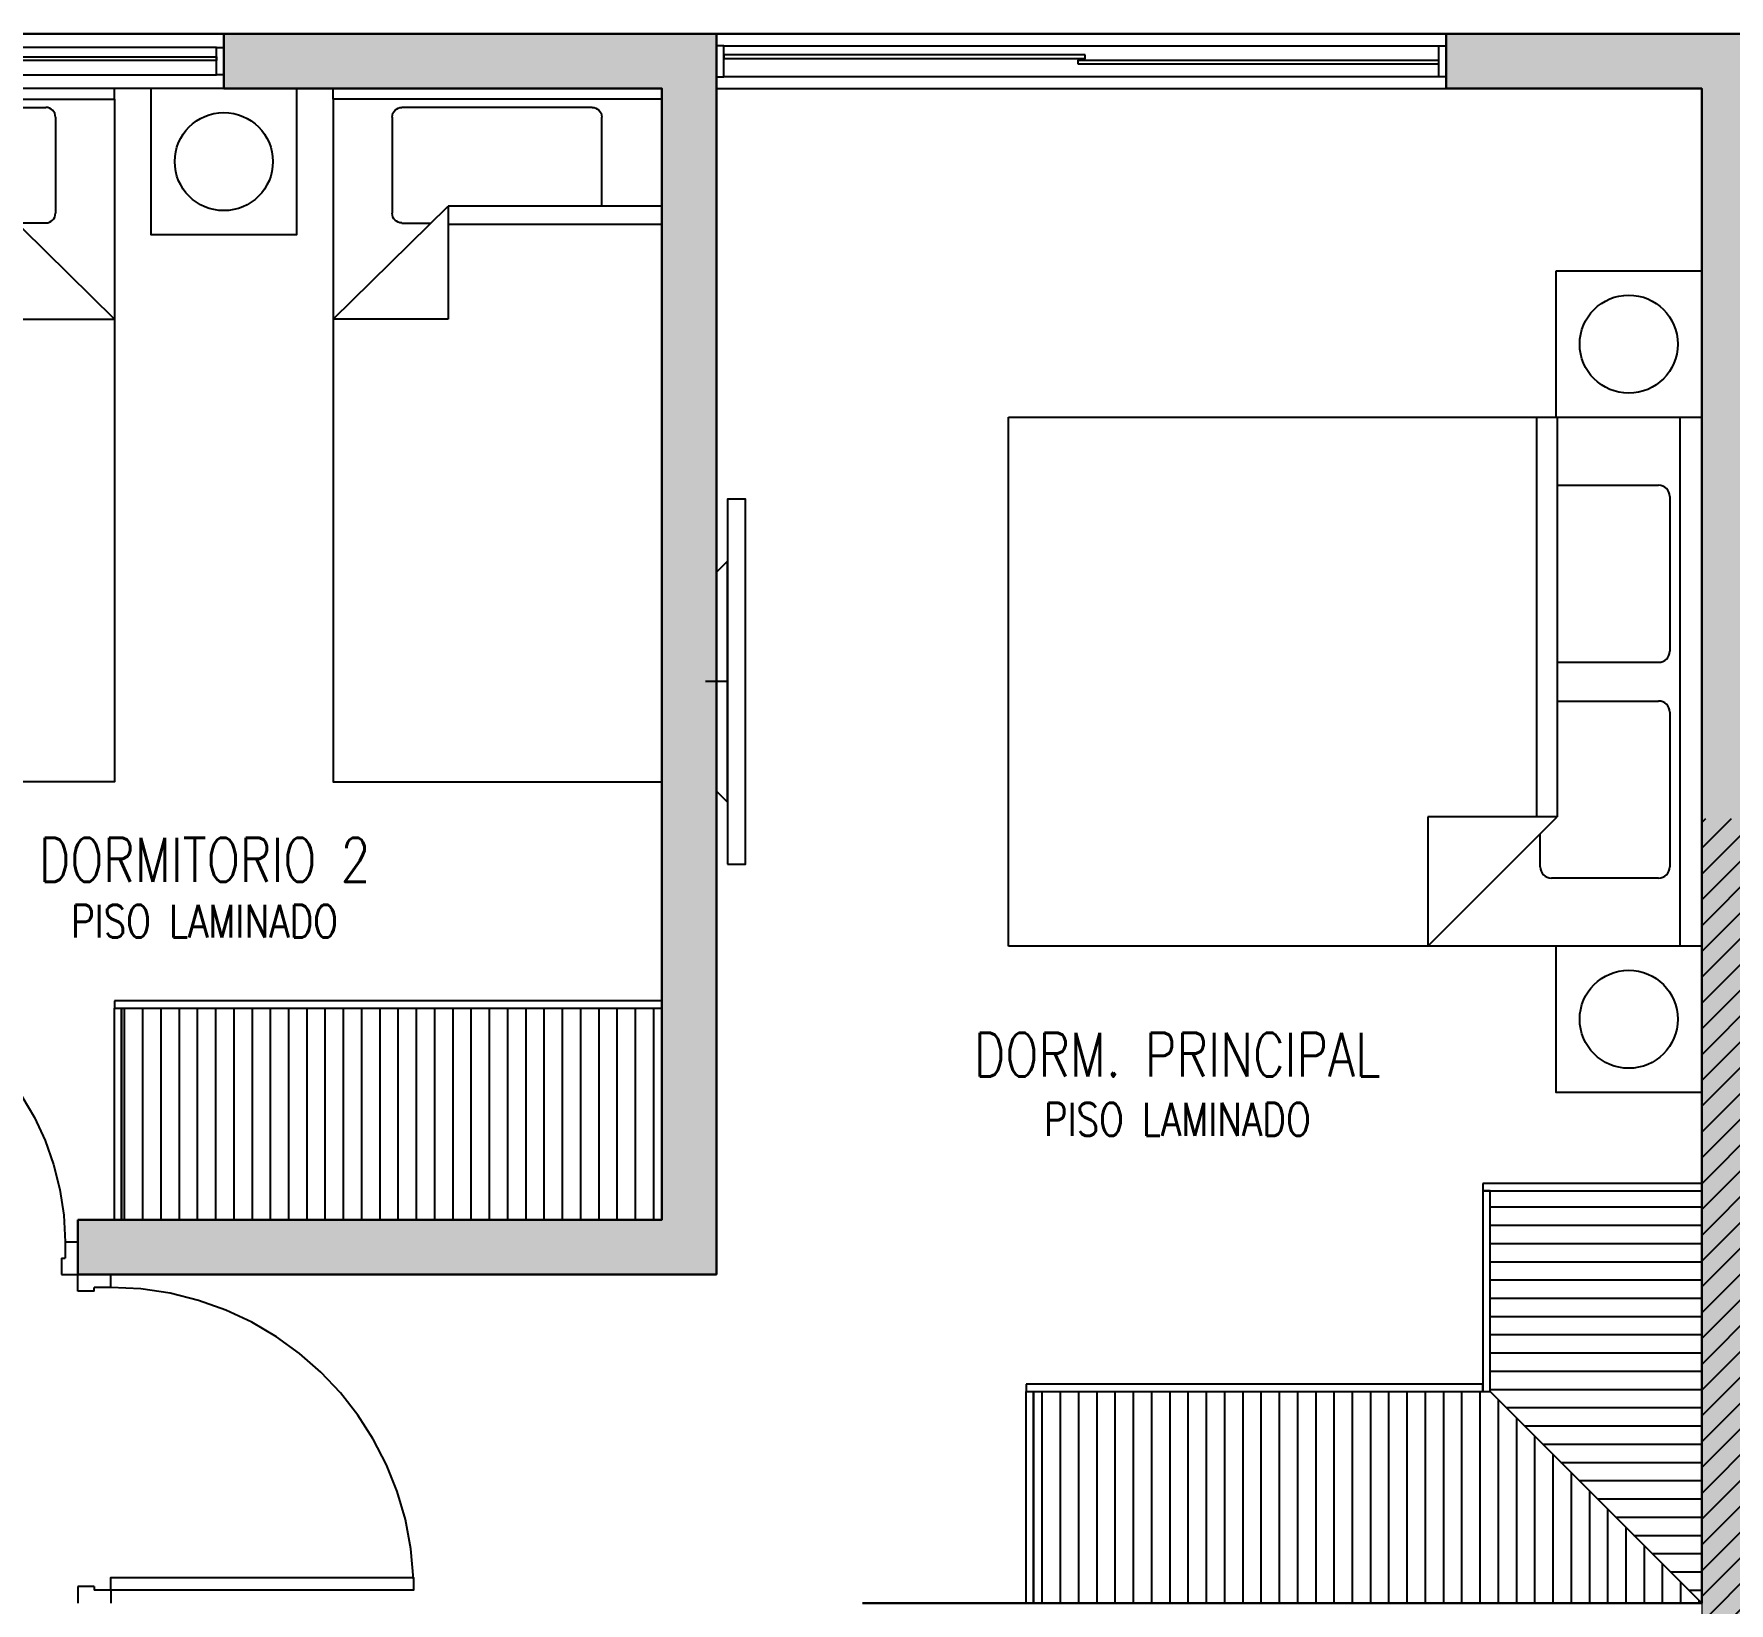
# Model space of a CAD drawing. Header units: millimetres. Extents: x 98 to 155, y -181 to 127.
# Drawn here: x 119.971 to 124.617, y -24.333 to -20.033 of the extents above; entities that cross this region are included whole.
import ezdxf
from ezdxf.enums import TextEntityAlignment as Align

# ---------------------------------------------------------------- set-up
doc = ezdxf.new("R2010")
doc.units = ezdxf.units.MM
doc.header["$LTSCALE"] = 15
doc.linetypes.add('HIDDEN2', pattern=[0.1875, 0.125, -0.0625])
doc.linetypes.add('X-REF_DP_Arquitectura$0$HIDDEN', pattern=[0.375, 0.25, -0.125])
doc.layers.get('0').update_dxf_attribs({"color": 250})
for name, color, linetype in [('A-MOBILIARIO', 250, 'Continuous'), ('A-MURO BAJO', 250, 'Continuous'), ('A-PROYECCIONES INT.', 250, 'HIDDEN2'), ('A-TEXTO-ACABADO PISO', 250, 'Continuous'), ('A_50_TextoAmbiente', 252, 'Continuous'), ('A_50_Vigas', 250, 'X-REF_DP_Arquitectura$0$HIDDEN'), ('A_60_HatchEstructuras', 250, 'Continuous'), ('DLP_MOBILIARIO FIJO', 250, 'Continuous'), ('MURO CF 60', 250, 'Continuous')]:
    doc.layers.add(name, color=color, linetype=linetype)
doc.layers.add('A-MUROS', color=252, linetype='Continuous', lineweight=30)
doc.layers.add('A_20_Estructuras', color=250, linetype='Continuous', lineweight=18)
doc.styles.add('ROMANS', font='romans.shx', dxfattribs={"width": 0.8})

# ---------------------------------------------------------------- blocks, each defined once
blk = doc.blocks.new('EF-P112')
at = {"layer": 'A_60_HatchEstructuras'}
h = blk.add_hatch(color=256, dxfattribs=at)
h.dxf.hatch_style = 1
h.paths.add_polyline_path([(-33.6, -0.625), (-32.4, -0.625), (-32.4, -0.475), (-33.75, -0.475), (-33.75, -3.875), (-32, -3.875), (-32, -3.725), (-33.6, -3.725)])
h.paths.add_polyline_path([(-31.05, -0.475), (-31.2, -0.475), (-31.2, -3.875), (-31.05, -3.875)])
h.paths.add_polyline_path([(-28.5, -0.475), (-29.85, -0.475), (-29.85, -0.625), (-28.65, -0.625), (-28.65, -3.725), (-30.25, -3.725), (-30.25, -3.875), (-28.5, -3.875)])
h = blk.add_hatch(color=256, dxfattribs=at)
h.dxf.hatch_style = 1
h.paths.add_polyline_path([(-21.85, -2.625), (-22, -2.625), (-22, -6.325), (-21.85, -6.325)])
h.paths.add_polyline_path([(-21.52, -0.625), (-20.85, -0.625), (-20.85, -0.475), (-21.67, -0.475), (-21.67, -6.325), (-21.52, -6.325)])
h.paths.add_polyline_path([(-25.65, -2.775), (-23.8, -2.775), (-23.8, -2.625), (-25.65, -2.625), (-25.65, -0.475), (-26.5, -0.475), (-26.5, -0.625), (-25.8, -0.625), (-25.8, -6.325), (-23.8, -6.325), (-23.8, -6.175), (-25.65, -6.175)])
at = {"layer": 'A_20_Estructuras'}
for points in [[(-28.5, -0.475), (-29.85, -0.475), (-29.85, -0.625), (-28.65, -0.625), (-28.65, -3.725), (-30.25, -3.725), (-30.25, -3.875), (-28.5, -3.875)], [(-25.65, -2.775), (-23.8, -2.775), (-23.8, -2.625), (-25.65, -2.625), (-25.65, -0.475), (-26.5, -0.475), (-26.5, -0.625), (-25.8, -0.625), (-25.8, -6.325), (-23.8, -6.325), (-23.8, -6.175), (-25.65, -6.175)]]:
    blk.add_lwpolyline(points, close=True, dxfattribs=at)
at = {"layer": 'A_50_Vigas'}
for p, q in [((-31.05, -0.475), (-29.85, -0.475)), ((-26.5, -0.475), (-28.5, -0.475))]:
    blk.add_line(p, q, dxfattribs=at)
blk = doc.blocks.new('1 PLAZA')
for p, q in [((-0.2859, -0.3221), (-0.2859, -0.0781)), ((-0.2592, -0.0513), (0.2619, -0.0513)), ((0.2887, -0.0781), (0.2887, -0.3415)), ((-0.45, -0.3221), (0.1356, -0.3221)), ((0.45, -0.6318), (0.1356, -0.3221)), ((0.1356, -0.3221), (0.1356, -0.6318)), ((0.1356, -0.371), (-0.45, -0.371)), ((0.2619, -0.3683), (0.1825, -0.3683)), ((0.1356, -0.6318), (0.45, -0.6318))]:
    blk.add_line(p, q)
at = {"extrusion": (4.49068e-08, -3.60286e-08, 1), "elevation": 0}
blk.add_lwpolyline([(-0.45, -0.0287), (0.45, -0.0287), (0.45, 0), (-0.45, 0)], close=True, dxfattribs=at)
blk.add_lwpolyline([(-0.45, -1.9), (-0.45, -0.0287), (0.45, -0.0287), (0.45, -1.9)], close=True)
for centre, start, end in [((-0.2592, -0.0781), 90, 180), ((0.2619, -0.0781), 0, 90), ((0.2619, -0.3415), 270, 0)]:
    blk.add_arc(centre, 0.0267, start, end)
blk = doc.blocks.new('VELADOR')
blk.add_lwpolyline([(0, 0.4), (0, 0), (0.4, 0), (0.4, 0.4)], close=True)
blk.add_circle((0.2, 0.2), 0.1344)
blk = doc.blocks.new('*U145')
for p, q in [((0.01, 0.855), (0.01, 0.9)), ((0.1, 0.865), (0.1, 0.9)), ((0.055, 0.855), (0.01, 0.855)), ((0.1, 0.865), (0.055, 0.865)), ((0.055, 0.855), (0.055, 0.865)), ((0.055, 0.045), (0.01, 0.045)), ((0.01, 0.045), (0.01, 0)), ((0.055, 0.045), (0.055, 0.035)), ((0.1, 0.035), (0.055, 0.035)), ((0.1, 0.035), (0.1, 0))]:
    blk.add_line(p, q)
blk.add_lwpolyline([(0.93, 0.07), (0.93, 0.035), (0.1, 0.035), (0.1, 0.07)], close=True)
at = {"linetype": 'HIDDEN2'}
blk.add_arc((0.0995, 0.0339), 0.8311, 2.2301, 89.9672, dxfattribs=at)
blk = doc.blocks.new('A$C4BFA03A9')
for points in [[(0.06, -0.5), (0.11, -0.5), (0.11, 0.5), (0.06, 0.5)], [(0.03, -0.3), (0.06, -0.33), (0.06, 0.33), (0.03, 0.3)]]:
    blk.add_lwpolyline(points, close=True)
at = {"layer": 'A-PROYECCIONES INT.', "ltscale": 0.15}
blk.add_line((0.06, 0), (0, 0), dxfattribs=at)
blk = doc.blocks.new('*U144')
for p, q in [((0.01, 0.755), (0.01, 0.8)), ((0.1, 0.765), (0.1, 0.8)), ((0.055, 0.755), (0.01, 0.755)), ((0.1, 0.765), (0.055, 0.765)), ((0.055, 0.755), (0.055, 0.765)), ((0.055, 0.045), (0.01, 0.045)), ((0.01, 0.045), (0.01, 0)), ((0.055, 0.045), (0.055, 0.035)), ((0.1, 0.035), (0.055, 0.035)), ((0.1, 0.035), (0.1, 0))]:
    blk.add_line(p, q)
blk.add_lwpolyline([(0.83, 0.07), (0.83, 0.035), (0.1, 0.035), (0.1, 0.07)], close=True)
at = {"linetype": 'HIDDEN2'}
blk.add_arc((0.0996, 0.034), 0.731, 2.2301, 89.9672, dxfattribs=at)
blk = doc.blocks.new('VP.120')
at = {"layer": 'A-MURO BAJO'}
for p, q in [((0, 0), (1.2, 0)), ((0, -0.15), (1.2, -0.15))]:
    blk.add_line(p, q, dxfattribs=at)
at = {"layer": 'DLP_MOBILIARIO FIJO', "color": 251}
for p, q in [((0.02, -0.0375), (1.18, -0.0375)), ((1.18, -0.1125), (0.02, -0.1125))]:
    blk.add_line(p, q, dxfattribs=at)
at = {"layer": 'DLP_MOBILIARIO FIJO', "color": 6}
for points in [[(0, -0.1125), (0.02, -0.1125), (0.02, -0.0375), (0, -0.0375)], [(1.2, -0.1125), (1.18, -0.1125), (1.18, -0.0375), (1.2, -0.0375)]]:
    blk.add_lwpolyline(points, close=True, dxfattribs=at)
at = {"layer": 'DLP_MOBILIARIO FIJO', "elevation": 0}
for points in [[(0.61, -0.0625), (0.02, -0.0625), (0.02, -0.0725), (0.61, -0.0725)], [(0.59, -0.0875), (1.18, -0.0875), (1.18, -0.0775), (0.59, -0.0775)]]:
    blk.add_lwpolyline(points, close=True, dxfattribs=at)
blk = doc.blocks.new('DPTO 75.2')
at = {"layer": 'DLP_MOBILIARIO FIJO'}
h = blk.add_hatch(dxfattribs=at)
h.set_pattern_fill('_USER', color=256, scale=0.05, angle=270, pattern_type=0)
h.set_pattern_definition([(270, (6.42, 3.179994), (0.05, -9e-18), [])])
h.paths.add_polyline_path([(7.9, 2.6), (6.42, 2.6), (6.42, 3.18), (7.9, 3.18)])
at = {"layer": 'A-MURO BAJO'}
for p, q in [((8.05, 5.85, 0), (10.05, 5.85, 0)), ((8.05, 5.7, 0), (10.05, 5.7, 0))]:
    blk.add_line(p, q, dxfattribs=at)
at = {"layer": 'A-MUROS'}
for p, q in [((6.7, 5.85, 0), (6.7, 5.7, 0)), ((8.05, 5.85, 0), (6.7, 5.85, 0)), ((8.05, 5.85, 0), (8.05, 2.45, 0)), ((7.9, 5.7, 0), (6.7, 5.7, 0)), ((7.9, 5.7, 0), (7.9, 2.6, 0)), ((6.3, 2.6, 0), (6.3, 2.45, 0)), ((7.9, 2.6, 0), (6.3, 2.6, 0)), ((8.05, 2.45, 0), (6.3, 2.45, 0))]:
    blk.add_line(p, q, dxfattribs=at)
at = {"layer": 'DLP_MOBILIARIO FIJO'}
for p, q in [((8.07, 5.8175, 0), (10.03, 5.8175, 0)), ((10.03, 5.7325, 0), (8.07, 5.7325, 0))]:
    blk.add_line(p, q, dxfattribs=at)
at = {"layer": 'DLP_MOBILIARIO FIJO', "elevation": 0}
for points in [[(8.05, 5.7325), (8.07, 5.7325), (8.07, 5.8175), (8.05, 5.8175)], [(10.05, 5.7325), (10.03, 5.7325), (10.03, 5.8175), (10.05, 5.8175)], [(9.06, 5.7925), (8.07, 5.7925), (8.07, 5.7825), (9.06, 5.7825)], [(9.04, 5.7675), (10.03, 5.7675), (10.03, 5.7775), (9.04, 5.7775)], [(6.4, 3.2), (6.4, 3.18), (7.9, 3.18), (7.9, 3.2)], [(6.42, 2.6), (6.4, 2.6), (6.4, 3.18), (6.42, 3.18)], [(7.9, 2.6), (6.42, 2.6), (6.42, 3.18), (7.9, 3.18)], [(8.9186, 1.55), (8.8986, 1.55), (8.8986, 2.13), (8.9186, 2.13)]]:
    blk.add_lwpolyline(points, close=True, dxfattribs=at)
at = {"xscale": -1}
blk.add_blockref('VP.120', (6.7, 5.85, 0), dxfattribs=at)
at = {"layer": 'A-MOBILIARIO', "extrusion": (-4.49068e-08, 3.60286e-08, 1)}
for name, p in [('1 PLAZA', (5.95, 5.7, 0)), ('VELADOR', (6.5, 5.3, 0))]:
    blk.add_blockref(name, p, dxfattribs=at)
at = {"layer": 'A-MOBILIARIO', "extrusion": (-4.49068e-08, -3.60286e-08, -1), "zscale": -1}
blk.add_blockref('1 PLAZA', (-7.45, 5.7, 0), dxfattribs=at)
at = {"layer": 'A-MOBILIARIO'}
for name, p in [('A$C4BFA03A9', (8.02, 4.075, 0)), ('*U145', (6.29, 1.55, 0))]:
    blk.add_blockref(name, p, dxfattribs=at)
at = {"layer": 'A-MOBILIARIO', "xscale": -1.000000000000001, "rotation": 270}
blk.add_blockref('*U144', (5.5, 2.44, 0), dxfattribs=at)
blk = doc.blocks.new('CAMA 2PLAZAS C_VELADOR')
for p, q in [((-1.8499, 0), (-0.3999, 0)), ((-1.8499, -0.06), (-1.8499, 0)), ((-0.3999, 0), (-0.3999, -0.06))]:
    blk.add_line(p, q)
at = {"linetype": 'Continuous'}
for p, q in [((-1.8499, -0.06), (-0.3999, -0.06)), ((-1.8499, -1.9), (-1.8499, -0.06)), ((-1.6327, -0.0878), (-1.2086, -0.0878)), ((-1.0413, -0.0878), (-0.6172, -0.0878)), ((-0.3999, -0.06), (-0.3999, -1.9)), ((-1.6633, -0.3958), (-1.6633, -0.1184)), ((-1.1779, -0.1184), (-1.1779, -0.3958)), ((-1.0719, -0.3958), (-1.0719, -0.1184)), ((-0.5866, -0.1184), (-0.5866, -0.4118)), ((-1.8499, -0.396), (-0.7546, -0.396)), ((-0.3999, -0.7507), (-0.7546, -0.396)), ((-0.7546, -0.396), (-0.7546, -0.7507)), ((-0.7546, -0.452), (-1.8499, -0.452)), ((-0.6172, -0.4424), (-0.7082, -0.4424)), ((-0.7546, -0.7507), (-0.3999, -0.7507)), ((-0.3999, -1.9), (-1.8499, -1.9))]:
    blk.add_line(p, q, dxfattribs=at)
for points in [[(-2.2499, -0.4), (-1.8499, -0.4), (-1.8499, 0), (-2.2499, 0)], [(-0.4, -0.4), (0, -0.4), (0, 0), (-0.4, 0)]]:
    blk.add_lwpolyline(points, close=True)
for centre in [(-2.0499, -0.2), (-0.2, -0.2)]:
    blk.add_circle(centre, 0.1344)
for centre, start, end in [((-1.6327, -0.1184), 90, 180), ((-1.2086, -0.1184), 0, 90), ((-1.0413, -0.1184), 90, 180), ((-0.6172, -0.1184), 0, 90), ((-0.6172, -0.4118), 270, 0)]:
    blk.add_arc(centre, 0.0306, start, end, dxfattribs=at)
blk = doc.blocks.new('pisos superiores')
at = {"layer": 'DLP_MOBILIARIO FIJO'}
h = blk.add_hatch(dxfattribs=at)
h.set_pattern_fill('_USER', color=256, scale=0.05, angle=180, pattern_type=0)
h.set_pattern_definition([(180, (-9815.81588, -3196.047796), (-6e-18, -0.05), [])])
h.paths.add_polyline_path([(-4.05, -3.17), (-4.05, -4.3), (-4.63, -3.72), (-4.63, -3.17)])
h = blk.add_hatch(dxfattribs=at)
h.set_pattern_fill('_USER', color=256, scale=0.05, angle=270, pattern_type=0)
h.set_pattern_definition([(270, (-7201.515157, -2437.56976), (0.05, -9e-18), [])])
h.paths.add_polyline_path([(-4.05, -4.3), (-5.8814, -4.3), (-5.8814, -3.72), (-4.63, -3.72)])
at = {"layer": 'A-MUROS'}
blk.add_lwpolyline([(-4.05, -5.85), (-3.9, -5.85), (-3.9, 0), (-4.75, 0), (-4.75, -0.15), (-4.05, -0.15), (-4.05, -4.3), (-6.35, -4.3)], dxfattribs=at)
at = {"layer": 'DLP_MOBILIARIO FIJO', "elevation": 0}
for points in [[(-4.65, -3.15), (-4.65, -3.17), (-4.05, -3.17), (-4.05, -3.15)], [(-4.65, -3.72), (-4.63, -3.72), (-4.63, -3.17), (-4.65, -3.17)], [(-4.05, -3.17), (-4.05, -4.3), (-4.63, -3.72), (-4.63, -3.17)], [(-5.9014, -3.7), (-5.9014, -3.72), (-4.65, -3.72), (-4.65, -3.7)]]:
    blk.add_lwpolyline(points, close=True, dxfattribs=at)
at = {"layer": 'DLP_MOBILIARIO FIJO'}
blk.add_lwpolyline([(-4.05, -4.3), (-5.8814, -4.3), (-5.8814, -3.72), (-4.63, -3.72)], close=True, dxfattribs=at)
at = {"layer": 'A-MOBILIARIO', "extrusion": (4.49068e-08, 3.60286e-08, -1), "xscale": -1.000000000000002, "zscale": -1.000000000000002, "rotation": 90}
blk.add_blockref('CAMA 2PLAZAS C_VELADOR', (4.0499, -2.9, 0), dxfattribs=at)

msp = doc.modelspace()

# ---------------------------------------------------------------- hatches: boundary and pattern name
at = {"layer": 'MURO CF 60'}
h = msp.add_hatch(dxfattribs=at)
h.set_pattern_fill('_USER', color=256, scale=0.05, angle=45, pattern_type=0)
h.set_pattern_definition([(45, (128.671876, -2.083635), (-0.03535534, 0.03535534), [])])
h.paths.add_polyline_path([(124.5419, -22.1834), (124.6919, -22.1834), (124.6919, -25.8834), (124.5419, -25.8834)])

# ---------------------------------------------------------------- block references
msp.add_blockref('EF-P112', (150.3419, -19.5586))

# ---------------------------------------------------------------- next in the draw order: block references
msp.add_blockref('DPTO 75.2', (113.7919, -25.8833, 0))

# ---------------------------------------------------------------- next in the draw order: block references
at = {"layer": 'A-MURO BAJO'}
msp.add_blockref('pisos superiores', (128.5919, -20.0334), dxfattribs=at)

# ---------------------------------------------------------------- next in the draw order: texts
at = {"layer": 'A-TEXTO-ACABADO PISO', "char_height": 0.09, "attachment_point": 2, "style": 'ROMANS'}
for insert in [(120.439, -22.4198), (123.1048, -22.9628)]:
    msp.add_mtext_dynamic_manual_height_columns('PISO LAMINADO', width=1.20225, gutter_width=12.5, heights=[0], dxfattribs=dict(at, insert=insert))
at = {"layer": 'A_50_TextoAmbiente', "style": 'ROMANS', "width": 0.8}
for s, p in [('DORMITORIO 2', (120.4391, -22.3565)), ('DORM. PRINCIPAL', (123.1046, -22.8904))]:
    msp.add_text(s, height=0.12, dxfattribs=at).set_placement(p, align=Align.CENTER)

doc.saveas('drawing.dxf')
